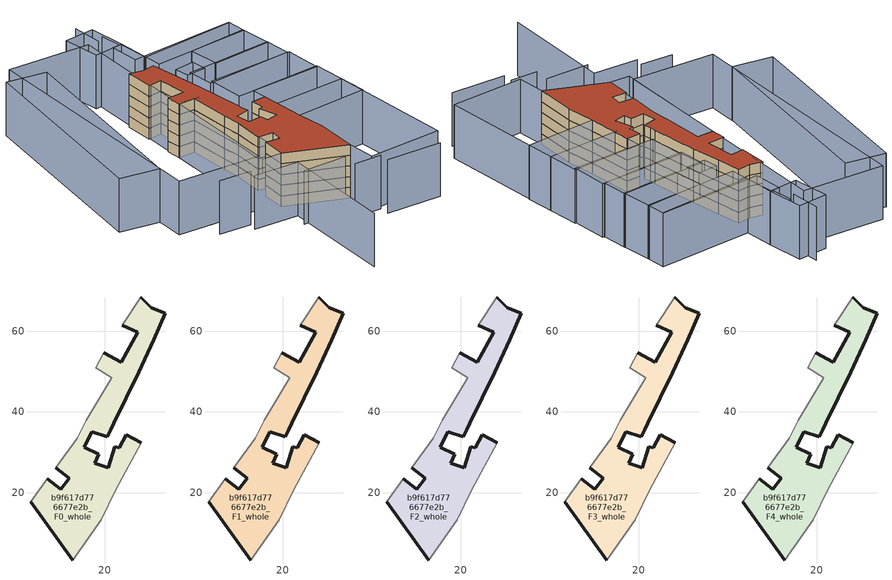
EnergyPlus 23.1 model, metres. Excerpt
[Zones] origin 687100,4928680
b9f617d776677e2b_F0_whole
 floor ground (EU_floor_Construction): 34.96,64.36 32.04,57.89 28.38,49.83 22.16,37.17 21.4,35.61 20.53,33.76 16.68,35.11 14.8,31.24 18.41,29.51 17.47,27.23 20.79,26.12 22.42,31.39 23.56,31.04 25.25,34.29 28.92,32.38 22.65,20.74 19.06,13.22 12.07,3.29 1.57,17.68 5.69,23.37 9.02,20.83 11.19,23.53 7.79,26.12 13.08,33.4 15.4,37.93 21.71,48.44 17.72,50.95 19.72,54.59 24,52.25 28.08,59.71 24.32,61.43 28.83,68.45 31.49,65.82 z0
 wall outside (EU_wall_Construction): 24.32,61.43 28.08,59.71 24,52.25 19.72,54.59 / 7.79,26.12 11.19,23.53 9.02,20.83 5.69,23.37 / 1.57,17.68 12.07,3.29 / 28.92,32.38 25.25,34.29 23.56,31.04 22.42,31.39 20.79,26.12 17.47,27.23 18.41,29.51 14.8,31.24 16.68,35.11 20.53,33.76 21.4,35.61 22.16,37.17 28.38,49.83 32.04,57.89 34.96,64.36 31.49,65.82 28.83,68.45 z0:3
 wall adiabatic (EU_wall_Construction): 19.72,54.59 17.72,50.95 21.71,48.44 15.4,37.93 13.08,33.4 7.79,26.12 / 5.69,23.37 1.57,17.68 / 12.07,3.29 19.06,13.22 22.65,20.74 28.92,32.38 / 28.83,68.45 24.32,61.43 z0:3
b9f617d776677e2b_F1_whole
 floor to b9f617d776677e2b_F0_whole (EU_floor_Construction): 34.96,64.36 32.04,57.89 28.38,49.83 22.16,37.17 21.4,35.61 20.53,33.76 16.68,35.11 14.8,31.24 18.41,29.51 17.47,27.23 20.79,26.12 22.42,31.39 23.56,31.04 25.25,34.29 28.92,32.38 22.65,20.74 19.06,13.22 12.07,3.29 1.57,17.68 5.69,23.37 9.02,20.83 11.19,23.53 7.79,26.12 13.08,33.4 15.4,37.93 21.71,48.44 17.72,50.95 19.72,54.59 24,52.25 28.08,59.71 24.32,61.43 28.83,68.45 31.49,65.82 z3
 wall outside (EU_wall_Construction): 24.32,61.43 28.08,59.71 24,52.25 19.72,54.59 / 7.79,26.12 11.19,23.53 9.02,20.83 5.69,23.37 / 1.57,17.68 12.07,3.29 / 28.92,32.38 25.25,34.29 23.56,31.04 22.42,31.39 20.79,26.12 17.47,27.23 18.41,29.51 14.8,31.24 16.68,35.11 20.53,33.76 21.4,35.61 22.16,37.17 28.38,49.83 32.04,57.89 34.96,64.36 31.49,65.82 28.83,68.45 z3:6
 wall adiabatic (EU_wall_Construction): 19.72,54.59 17.72,50.95 21.71,48.44 15.4,37.93 13.08,33.4 7.79,26.12 / 5.69,23.37 1.57,17.68 / 12.07,3.29 19.06,13.22 22.65,20.74 28.92,32.38 / 28.83,68.45 24.32,61.43 z3:6
b9f617d776677e2b_F2_whole
 floor to b9f617d776677e2b_F1_whole (EU_floor_Construction): 34.96,64.36 32.04,57.89 28.38,49.83 22.16,37.17 21.4,35.61 20.53,33.76 16.68,35.11 14.8,31.24 18.41,29.51 17.47,27.23 20.79,26.12 22.42,31.39 23.56,31.04 25.25,34.29 28.92,32.38 22.65,20.74 19.06,13.22 12.07,3.29 1.57,17.68 5.69,23.37 9.02,20.83 11.19,23.53 7.79,26.12 13.08,33.4 15.4,37.93 21.71,48.44 17.72,50.95 19.72,54.59 24,52.25 28.08,59.71 24.32,61.43 28.83,68.45 31.49,65.82 z6
 wall outside (EU_wall_Construction): 24.32,61.43 28.08,59.71 24,52.25 19.72,54.59 / 7.79,26.12 11.19,23.53 9.02,20.83 5.69,23.37 / 1.57,17.68 12.07,3.29 / 28.92,32.38 25.25,34.29 23.56,31.04 22.42,31.39 20.79,26.12 17.47,27.23 18.41,29.51 14.8,31.24 16.68,35.11 20.53,33.76 21.4,35.61 22.16,37.17 28.38,49.83 32.04,57.89 34.96,64.36 31.49,65.82 28.83,68.45 z6:9
 wall adiabatic (EU_wall_Construction): 19.72,54.59 17.72,50.95 21.71,48.44 15.4,37.93 13.08,33.4 7.79,26.12 / 5.69,23.37 1.57,17.68 / 12.07,3.29 19.06,13.22 22.65,20.74 28.92,32.38 / 28.83,68.45 24.32,61.43 z6:9
b9f617d776677e2b_F3_whole
 floor to b9f617d776677e2b_F2_whole (EU_floor_Construction): 34.96,64.36 32.04,57.89 28.38,49.83 22.16,37.17 21.4,35.61 20.53,33.76 16.68,35.11 14.8,31.24 18.41,29.51 17.47,27.23 20.79,26.12 22.42,31.39 23.56,31.04 25.25,34.29 28.92,32.38 22.65,20.74 19.06,13.22 12.07,3.29 1.57,17.68 5.69,23.37 9.02,20.83 11.19,23.53 7.79,26.12 13.08,33.4 15.4,37.93 21.71,48.44 17.72,50.95 19.72,54.59 24,52.25 28.08,59.71 24.32,61.43 28.83,68.45 31.49,65.82 z9
 wall outside (EU_wall_Construction): 24.32,61.43 28.08,59.71 24,52.25 19.72,54.59 / 7.79,26.12 11.19,23.53 9.02,20.83 5.69,23.37 / 1.57,17.68 12.07,3.29 / 28.92,32.38 25.25,34.29 23.56,31.04 22.42,31.39 20.79,26.12 17.47,27.23 18.41,29.51 14.8,31.24 16.68,35.11 20.53,33.76 21.4,35.61 22.16,37.17 28.38,49.83 32.04,57.89 34.96,64.36 31.49,65.82 28.83,68.45 z9:12
 wall adiabatic (EU_wall_Construction): 19.72,54.59 17.72,50.95 21.71,48.44 15.4,37.93 13.08,33.4 7.79,26.12 / 5.69,23.37 1.57,17.68 / 12.07,3.29 19.06,13.22 22.65,20.74 28.92,32.38 / 28.83,68.45 24.32,61.43 z9:12
b9f617d776677e2b_F4_whole
 floor to b9f617d776677e2b_F3_whole (EU_floor_Construction): 34.96,64.36 32.04,57.89 28.38,49.83 22.16,37.17 21.4,35.61 20.53,33.76 16.68,35.11 14.8,31.24 18.41,29.51 17.47,27.23 20.79,26.12 22.42,31.39 23.56,31.04 25.25,34.29 28.92,32.38 22.65,20.74 19.06,13.22 12.07,3.29 1.57,17.68 5.69,23.37 9.02,20.83 11.19,23.53 7.79,26.12 13.08,33.4 15.4,37.93 21.71,48.44 17.72,50.95 19.72,54.59 24,52.25 28.08,59.71 24.32,61.43 28.83,68.45 31.49,65.82 z12
 wall outside (EU_wall_Construction): 24.32,61.43 28.08,59.71 24,52.25 19.72,54.59 / 7.79,26.12 11.19,23.53 9.02,20.83 5.69,23.37 / 1.57,17.68 12.07,3.29 / 28.92,32.38 25.25,34.29 23.56,31.04 22.42,31.39 20.79,26.12 17.47,27.23 18.41,29.51 14.8,31.24 16.68,35.11 20.53,33.76 21.4,35.61 22.16,37.17 28.38,49.83 32.04,57.89 34.96,64.36 31.49,65.82 28.83,68.45 z12:15
 wall adiabatic (EU_wall_Construction): 19.72,54.59 17.72,50.95 21.71,48.44 15.4,37.93 13.08,33.4 7.79,26.12 / 5.69,23.37 1.57,17.68 / 12.07,3.29 19.06,13.22 22.65,20.74 28.92,32.38 / 28.83,68.45 24.32,61.43 z12:15
 roof outside (EU_roof_Construction): 19.06,13.22 22.65,20.74 28.92,32.38 25.25,34.29 23.56,31.04 22.42,31.39 20.79,26.12 17.47,27.23 18.41,29.51 14.8,31.24 16.68,35.11 20.53,33.76 21.4,35.61 22.16,37.17 28.38,49.83 32.04,57.89 34.96,64.36 31.49,65.82 28.83,68.45 24.32,61.43 28.08,59.71 24,52.25 19.72,54.59 17.72,50.95 21.71,48.44 15.4,37.93 13.08,33.4 7.79,26.12 11.19,23.53 9.02,20.83 5.69,23.37 1.57,17.68 12.07,3.29 z15
shading: 2.71,-1.59 9.36,-5.91 / 7.7,-8.47 20.99,-17.31 / -5.31,8.91 5.37,2.1 / -12.36,19.46 -1.63,12.02 / -1.63,12.02 -20.76,-15.58 / -17.93,26.63 -10.33,21.31 / 63.63,55.11 38.75,67.78 / 38.75,67.78 42.89,75.91 / 42.43,76.15 45.36,81.88 / 42.57,81.84 47.05,89.56 / 53.65,35.64 31.16,47.65 / 31.16,47.65 34.76,54.41 / 34.76,54.41 57.26,42.4 / 57.26,42.4 53.65,35.64 / 45.9,58.21 61.23,50.38 / 61.23,50.38 57.07,42.25 / 57.07,42.25 41.74,50.08 / 41.74,50.08 45.9,58.21 / 44.91,18.08 26.72,-14.54 / 26.72,-14.54 7.97,-4.08 / 7.97,-4.08 26.16,28.54 / 26.16,28.54 44.91,18.08 / 22.65,20.74 30.95,36.14 / 30.95,36.14 49.32,26.25 / 49.32,26.25 41.03,10.85 / 41.03,10.85 22.65,20.74 / -2.98,20.8 17.83,51.1 / 17.83,51.1 22.86,47.64 / 22.86,47.64 2.06,17.34 / 2.06,17.34 -2.98,20.8 / 32.31,47.78 54.13,35.37 / 54.13,35.37 48.76,25.94 / 48.76,25.94 26.95,38.36 / 26.95,38.36 32.31,47.78 / 34.9,58.32 40.19,55.83 / 40.19,55.83 38.36,51.93 / 38.36,51.93 33.07,54.42 / 33.07,54.42 34.9,58.32 / 40.12,83.57 -1.89,22.39 / -1.89,22.39 -21.73,36.02 / -21.73,36.02 20.28,97.19 / 20.28,97.19 40.12,83.57 / 22.41,87.92 -16.96,42.96 / -16.96,42.96 -25.67,50.59 / -25.67,50.59 13.7,95.55 / 13.7,95.55 22.41,87.92 / 43.14,75.78 38.98,68.23 / 38.98,68.23 36.36,69.68 / 36.36,69.68 40.52,77.23 / 40.52,77.23 43.14,75.78 / 38.98,68.23 63.73,55.11 / 63.73,55.11 61.1,50.15 / 61.1,50.15 36.35,63.27 / 36.35,63.27 38.98,68.23 / 35.24,79.7 40.08,89.47 / 40.08,89.47 47.99,85.55 / 47.99,85.55 43.14,75.78 / 43.14,75.78 35.24,79.7 z0:15
[Building]
EU S2 Campaign: North Axis=0; Terrain=City; Solar Distribution=FullExterior
[Site:Location]
Bologna: Latitude=44.5; Longitude=11.25; Time Zone=1; Elevation=37
[SizingPeriod:WeatherFileDays]
AnnualSizingPeriod: Begin Month=1; Begin Day of Month=1; End Month=12; End Day of Month=31; Day of Week for Start Day=Monday; Use Weather File Daylight Saving Period=No; Use Weather File Rain and Snow Indicators=No
[MATERIAL]
EU_InternalMass_Material: Roughness=MediumRough; Thickness=0.1; Conductivity=1; Density=1800; Specific Heat=900; Thermal Absorptance=0.9; Solar Absorptance=0.7; Visible Absorptance=0.7
[MATERIAL:NOMASS] Roughness=MediumRough; Thermal Absorptance=0.9; Solar Absorptance=0.7; Visible Absorptance=0.7
Name | Thermal Resistance
EU_wall_NoMass | 0.905828
EU_roof_NoMass | 0.37593
EU_floor_NoMass | 0.67114
[CONSTRUCTION]
EU_wall_Construction: EU_wall_NoMass
EU_roof_Construction: EU_roof_NoMass
EU_floor_Construction: EU_floor_NoMass
EU_InternalMass_Construction: EU_InternalMass_Material
[ZONE] Type=1; Multiplier=1; Ceiling Height=autocalculate; Volume=1817.46; Floor Area=autocalculate; Part of Total Floor Area=Yes
b9f617d776677e2b_F0_whole; b9f617d776677e2b_F1_whole; b9f617d776677e2b_F2_whole; b9f617d776677e2b_F3_whole; b9f617d776677e2b_F4_whole
[INTERNALMASS] Construction=EU_InternalMass_Construction; Surface Area=605.82
Name | Zone or ZoneList
b9f617d776677e2b_F0_whole_EU_InternalMass | b9f617d776677e2b_F0_whole
b9f617d776677e2b_F1_whole_EU_InternalMass | b9f617d776677e2b_F1_whole
b9f617d776677e2b_F2_whole_EU_InternalMass | b9f617d776677e2b_F2_whole
b9f617d776677e2b_F3_whole_EU_InternalMass | b9f617d776677e2b_F3_whole
b9f617d776677e2b_F4_whole_EU_InternalMass | b9f617d776677e2b_F4_whole
[OTHEREQUIPMENT] Fuel Type=Electricity; Design Level Calculation Method=Watts/Area; Power per Zone Floor Area=1; Fraction Latent=0; Fraction Radiant=0; Fraction Lost=0; Carbon Dioxide Generation Rate=0; EndUse Subcategory=EU_Step8_InternalGains
Name | Zone or ZoneList or Space or SpaceList | Schedule
EU_Step8_InternalGain_b9f617d776677e2b_F0_whole_f000 | b9f617d776677e2b_F0_whole | EU_Step8_GainSchedule_b9f617d776677e2b_F0_whole_f000
EU_Step8_InternalGain_b9f617d776677e2b_F1_whole_f000 | b9f617d776677e2b_F1_whole | EU_Step8_GainSchedule_b9f617d776677e2b_F1_whole_f000
EU_Step8_InternalGain_b9f617d776677e2b_F2_whole_f000 | b9f617d776677e2b_F2_whole | EU_Step8_GainSchedule_b9f617d776677e2b_F2_whole_f000
EU_Step8_InternalGain_b9f617d776677e2b_F3_whole_f000 | b9f617d776677e2b_F3_whole | EU_Step8_GainSchedule_b9f617d776677e2b_F3_whole_f000
EU_Step8_InternalGain_b9f617d776677e2b_F4_whole_f000 | b9f617d776677e2b_F4_whole | EU_Step8_GainSchedule_b9f617d776677e2b_F4_whole_f000
[ZONEVENTILATION:DESIGNFLOWRATE] Schedule=EU_AlwaysOn; Design Flow Rate Calculation Method=AirChanges/Hour; Air Changes per Hour=0.73129; Ventilation Type=Natural; Fan Pressure Rise=0; Fan Total Efficiency=1; Constant Term Coefficient=1; Temperature Term Coefficient=0; Velocity Term Coefficient=0; Velocity Squared Term Coefficient=0; Minimum Indoor Temperature=-100; Maximum Indoor Temperature=100; Delta Temperature=-100; Minimum Outdoor Temperature=-100; Maximum Outdoor Temperature=100; Maximum Wind Speed=40
Name | Zone or ZoneList or Space or SpaceList
EU_ConstantAir_b9f617d776677e2b_F0_whole | b9f617d776677e2b_F0_whole
EU_ConstantAir_b9f617d776677e2b_F1_whole | b9f617d776677e2b_F1_whole
EU_ConstantAir_b9f617d776677e2b_F2_whole | b9f617d776677e2b_F2_whole
EU_ConstantAir_b9f617d776677e2b_F3_whole | b9f617d776677e2b_F3_whole
EU_ConstantAir_b9f617d776677e2b_F4_whole | b9f617d776677e2b_F4_whole
[HVACTEMPLATE:THERMOSTAT] Constant Heating Setpoint=20; Constant Cooling Setpoint=50
EU_HeatOnly_b9f617d776677e2b_F0_whole; EU_HeatOnly_b9f617d776677e2b_F1_whole; EU_HeatOnly_b9f617d776677e2b_F2_whole; EU_HeatOnly_b9f617d776677e2b_F3_whole; EU_HeatOnly_b9f617d776677e2b_F4_whole
[HVACTEMPLATE:ZONE:IDEALLOADSAIRSYSTEM] System Availability Schedule=EU_AlwaysOn; Maximum Heating Supply Air Temperature=50; Minimum Cooling Supply Air Temperature=13; Maximum Heating Supply Air Humidity Ratio=0.0156; Minimum Cooling Supply Air Humidity Ratio=0.0077; Heating Limit=NoLimit; Cooling Limit=NoLimit; Heating Availability Schedule=EU_AlwaysOn; Cooling Availability Schedule=EU_CoolingOff; Dehumidification Control Type=ConstantSensibleHeatRatio; Cooling Sensible Heat Ratio=0.7; Dehumidification Setpoint=60; Humidification Control Type=None; Humidification Setpoint=30; Outdoor Air Method=None; Outdoor Air Flow Rate per Person=0.00944; Outdoor Air Flow Rate per Zone Floor Area=0; Outdoor Air Flow Rate per Zone=0; Demand Controlled Ventilation Type=None; Outdoor Air Economizer Type=NoEconomizer; Heat Recovery Type=None; Sensible Heat Recovery Effectiveness=0.7; Latent Heat Recovery Effectiveness=0.65
Name | Template Thermostat
b9f617d776677e2b_F0_whole | EU_HeatOnly_b9f617d776677e2b_F0_whole
b9f617d776677e2b_F1_whole | EU_HeatOnly_b9f617d776677e2b_F1_whole
b9f617d776677e2b_F2_whole | EU_HeatOnly_b9f617d776677e2b_F2_whole
b9f617d776677e2b_F3_whole | EU_HeatOnly_b9f617d776677e2b_F3_whole
b9f617d776677e2b_F4_whole | EU_HeatOnly_b9f617d776677e2b_F4_whole
[SIZING:ZONE] Zone Cooling Design Supply Air Temperature Input Method=SupplyAirTemperature; Zone Cooling Design Supply Air Temperature=13; Zone Heating Design Supply Air Temperature Input Method=SupplyAirTemperature; Zone Heating Design Supply Air Temperature=50; Zone Cooling Design Supply Air Humidity Ratio=0.008; Zone Heating Design Supply Air Humidity Ratio=0.008; Cooling Design Air Flow Method=DesignDay; Cooling Design Air Flow Rate=0; Cooling Minimum Air Flow per Zone Floor Area=0.000762; Cooling Minimum Air Flow=0; Cooling Minimum Air Flow Fraction=0.2; Heating Design Air Flow Method=DesignDay; Heating Design Air Flow Rate=0; Heating Maximum Air Flow per Zone Floor Area=0.002032; Heating Maximum Air Flow=0.141576; Heating Maximum Air Flow Fraction=0.3; Account for Dedicated Outdoor Air System=No; Dedicated Outdoor Air System Control Strategy=NeutralSupplyAir; Dedicated Outdoor Air Low Setpoint Temperature for Design=autosize; Dedicated Outdoor Air High Setpoint Temperature for Design=autosize; Zone Load Sizing Method=Sensible Load Only No Latent Load; Zone Latent Cooling Design Supply Air Humidity Ratio Input Method=HumidityRatioDifference; Zone Cooling Design Supply Air Humidity Ratio Difference=0.005; Zone Latent Heating Design Supply Air Humidity Ratio Input Method=HumidityRatioDifference; Zone Humidification Design Supply Air Humidity Ratio Difference=0.005
b9f617d776677e2b_F0_whole; b9f617d776677e2b_F1_whole; b9f617d776677e2b_F2_whole; b9f617d776677e2b_F3_whole; b9f617d776677e2b_F4_whole
[SCHEDULE:CONSTANT]
Name | Hourly Value
EU_AlwaysOn | 1
EU_CoolingOff | 0
[SCHEDULE:FILE] Column Number=1; Rows to Skip at Top=0; Number of Hours of Data=8760; Column Separator=Comma; Interpolate to Timestep=No; Minutes per Item=60; Adjust Schedule for Daylight Savings=Yes
Name | File
EU_Step8_GainSchedule_b9f617d776677e2b_F0_whole_f000 | ../../schedules/b9f617d776677e2b/b9f617d776677e2b_F0_whole_f000_gain.csv
EU_Step8_GainSchedule_b9f617d776677e2b_F1_whole_f000 | ../../schedules/b9f617d776677e2b/b9f617d776677e2b_F1_whole_f000_gain.csv
EU_Step8_GainSchedule_b9f617d776677e2b_F2_whole_f000 | ../../schedules/b9f617d776677e2b/b9f617d776677e2b_F2_whole_f000_gain.csv
EU_Step8_GainSchedule_b9f617d776677e2b_F3_whole_f000 | ../../schedules/b9f617d776677e2b/b9f617d776677e2b_F3_whole_f000_gain.csv
EU_Step8_GainSchedule_b9f617d776677e2b_F4_whole_f000 | ../../schedules/b9f617d776677e2b/b9f617d776677e2b_F4_whole_f000_gain.csv
